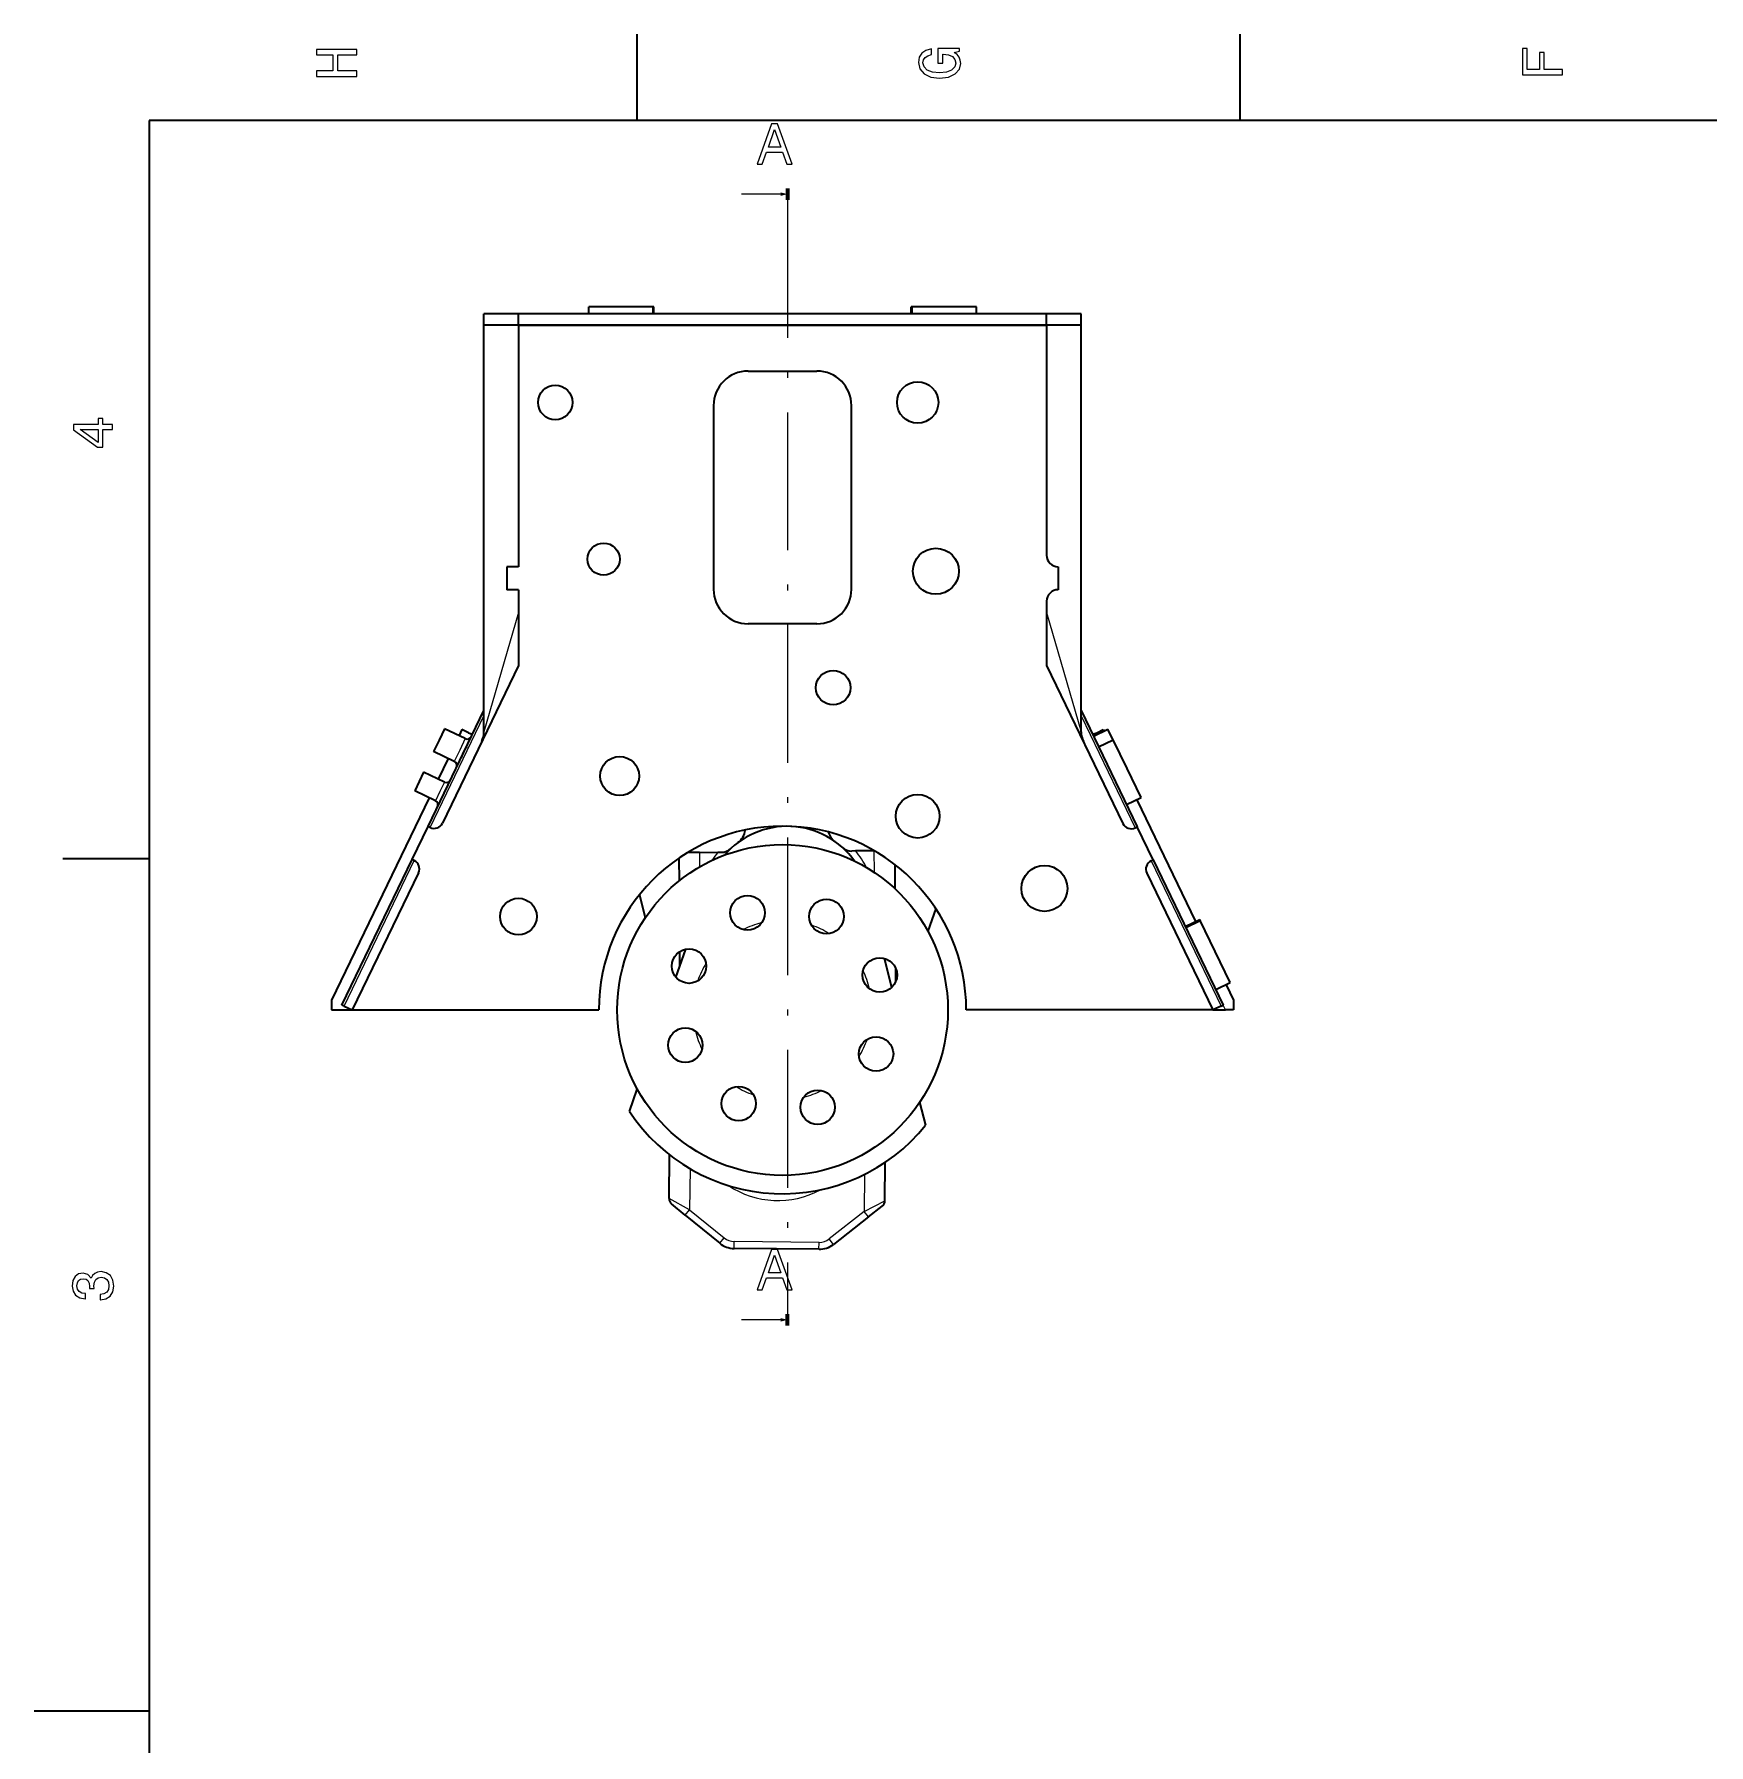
# Model space of a CAD drawing. Extents: x 0 to 420, y 0 to 297.
# Drawn here: x 0 to 145.8, y 145.6 to 294.5 of the extents above; entities that cross this region are included whole.
import ezdxf

# ---------------------------------------------------------------- set-up
doc = ezdxf.new("R2010")
doc.units = 0
doc.linetypes.add('DASHDOT', pattern=[18.5, 12, -3, 0.5, -3])

msp = doc.modelspace()

# ---------------------------------------------------------------- linework, layer by layer
at = {"color": 7, "lineweight": 35, "ltscale": 0.1875}
for p, q in [((52.5, 287), (52.5, 294.5)), ((105, 287), (105, 294.5)), ((10, 222.7), (2.5, 222.7))]:
    msp.add_line(p, q, dxfattribs=at)
at = {"color": 7, "lineweight": 35}
for p, q in [((410, 287), (10, 287)), ((10, 287), (10, 10)), ((88.16, 270.17), (42.16, 270.17)), ((39.16, 233.78), (39.16, 269.17)), ((42.16, 269.17), (88.16, 269.17)), ((42.16, 269.17), (42.16, 248.14)), ((88.16, 269.17), (42.16, 269.17)), ((88.16, 269.17), (88.16, 249.14)), ((91.16, 233.78), (91.16, 269.17)), ((91.16, 235.63), (91.16, 269.17)), ((91.16, 235.63), (91.16, 269.17)), ((91.16, 235.63), (91.16, 269.17)), ((27.7, 209.55), (49.16, 209.55)), ((102.63, 209.55), (81.16, 209.55))]:
    msp.add_line(p, q, dxfattribs=at)
at = {"color": 7, "lineweight": 13, "ltscale": 0.085511}
for p, q in [((65, 280.58), (61.58, 280.58)), ((65, 182.58), (61.58, 182.58))]:
    msp.add_line(p, q, dxfattribs=at)
at = {"color": 7, "lineweight": 100, "ltscale": 0.025}
for p, q in [((65.58, 281.08), (65.58, 280.08)), ((65.58, 182.08), (65.58, 183.08))]:
    msp.add_line(p, q, dxfattribs=at)
at = {"color": 7, "linetype": 'DASHDOT', "lineweight": 13}
msp.add_line((65.58, 280.08), (65.58, 183.08), dxfattribs=at)
at = {"color": 7, "lineweight": 35, "ltscale": 0.075}
for p, q in [((42.16, 270.17), (39.16, 270.17)), ((91.16, 270.17), (88.16, 270.17)), ((42.16, 269.17), (39.16, 269.17)), ((42.16, 269.17), (39.16, 269.17)), ((91.16, 269.17), (88.16, 269.17)), ((91.16, 269.17), (88.16, 269.17)), ((102.84, 214.63), (101.54, 217.33)), ((104.14, 211.93), (102.84, 214.63))]:
    msp.add_line(p, q, dxfattribs=at)
at = {"color": 7, "lineweight": 35, "ltscale": 0.025}
for p, q in [((39.16, 269.17), (39.16, 270.17)), ((42.16, 269.17), (42.16, 270.17)), ((88.16, 269.17), (88.16, 270.17)), ((91.16, 269.17), (91.16, 270.17)), ((91.16, 269.17), (91.16, 270.17)), ((91.16, 269.17), (91.16, 270.17)), ((91.16, 269.17), (91.16, 270.17)), ((42.16, 248.14), (41.16, 248.14)), ((42.16, 246.14), (41.16, 246.14))]:
    msp.add_line(p, q, dxfattribs=at)
at = {"color": 7, "lineweight": 35, "ltscale": 0.139925}
for p, q in [((53.88, 270.77), (48.29, 270.77)), ((53.88, 270.17), (48.29, 270.17)), ((82.04, 270.77), (76.44, 270.77)), ((82.04, 270.17), (76.44, 270.17))]:
    msp.add_line(p, q, dxfattribs=at)
at = {"color": 7, "lineweight": 35, "ltscale": 0.015}
for p, q in [((48.29, 270.17), (48.29, 270.77)), ((53.89, 270.17), (53.89, 270.77)), ((53.96, 270.17), (53.96, 270.77)), ((76.36, 270.17), (76.36, 270.77)), ((76.44, 270.17), (76.44, 270.77)), ((82.04, 270.17), (82.04, 270.77))]:
    msp.add_line(p, q, dxfattribs=at)
at = {"color": 7, "lineweight": 35, "ltscale": 7.48634e-05}
for p, q in [((53.89, 270.77), (53.88, 270.77)), ((53.89, 270.17), (53.88, 270.17)), ((53.96, 270.77), (53.96, 270.77)), ((53.96, 270.17), (53.96, 270.17))]:
    msp.add_line(p, q, dxfattribs=at)
at = {"color": 7, "lineweight": 35, "ltscale": 0.001905}
for p, q in [((53.96, 270.77), (53.89, 270.77)), ((53.96, 270.17), (53.89, 270.17))]:
    msp.add_line(p, q, dxfattribs=at)
at = {"color": 7, "lineweight": 35, "ltscale": 0.00416}
msp.add_line((76.53, 270.77), (76.36, 270.77), dxfattribs=at)
at = {"color": 7, "lineweight": 35, "ltscale": 0.00198}
msp.add_line((76.44, 270.17), (76.36, 270.17), dxfattribs=at)
at = {"color": 7, "lineweight": 35, "ltscale": 7.47681e-05}
for p, q in [((82.04, 270.77), (82.04, 270.77)), ((82.04, 270.17), (82.04, 270.17))]:
    msp.add_line(p, q, dxfattribs=at)
at = {"color": 7, "lineweight": 35, "ltscale": 0.15}
for p, q in [((62.16, 265.17), (68.16, 265.17)), ((68.16, 243.17), (62.16, 243.17))]:
    msp.add_line(p, q, dxfattribs=at)
at = {"color": 7, "lineweight": 35, "ltscale": 0.4}
for p, q in [((59.16, 262.17), (59.16, 246.17)), ((71.16, 246.17), (71.16, 262.17))]:
    msp.add_line(p, q, dxfattribs=at)
at = {"color": 7, "lineweight": 35, "ltscale": 0.04}
for p, q in [((91.16, 254.5), (91.16, 256.1)), ((91.16, 252.9), (91.16, 254.5))]:
    msp.add_line(p, q, dxfattribs=at)
at = {"color": 7, "lineweight": 35, "ltscale": 0.05}
for p, q in [((41.16, 248.14), (41.16, 246.14)), ((89.16, 248.14), (89.16, 246.14)), ((37.54, 233.18), (35.74, 234.04)), ((37.54, 233.18), (35.74, 234.04)), ((36.58, 231.19), (34.78, 232.06)), ((36.04, 231.45), (35.17, 229.65)), ((35.72, 229.39), (33.91, 230.26)), ((35.72, 229.39), (33.91, 230.26)), ((34.93, 227.77), (33.13, 228.64))]:
    msp.add_line(p, q, dxfattribs=at)
at = {"color": 7, "lineweight": 35, "ltscale": 0.164768}
msp.add_line((42.16, 246.14), (42.16, 239.55), dxfattribs=at)
at = {"color": 7, "lineweight": 35, "ltscale": 0.139768}
msp.add_line((88.16, 245.14), (88.16, 239.55), dxfattribs=at)
at = {"color": 7, "lineweight": 13, "ltscale": 0.26991}
msp.add_line((42.16, 244.15), (39.16, 233.78), dxfattribs=at)
at = {"color": 7, "lineweight": 13, "ltscale": 0.269909}
msp.add_line((88.16, 244.15), (91.16, 233.78), dxfattribs=at)
at = {"color": 7, "lineweight": 35, "ltscale": 0.381172}
msp.add_line((42.16, 239.55), (35.54, 225.81), dxfattribs=at)
at = {"color": 7, "lineweight": 35, "ltscale": 0.38195}
msp.add_line((88.16, 239.55), (94.8, 225.78), dxfattribs=at)
at = {"color": 7, "lineweight": 35, "ltscale": 0.280323}
msp.add_line((34.3, 225.53), (39.16, 235.63), dxfattribs=at)
at = {"color": 7, "lineweight": 35, "ltscale": 0.281103}
msp.add_line((91.16, 235.63), (96.05, 225.5), dxfattribs=at)
at = {"color": 7, "lineweight": 13, "ltscale": 0.269952}
msp.add_line((34.48, 225.44), (39.16, 235.17), dxfattribs=at)
at = {"color": 7, "lineweight": 35, "ltscale": 0.0275}
for p, q in [((35.74, 234.04), (35.26, 233.05)), ((35.26, 233.05), (34.78, 232.06))]:
    msp.add_line(p, q, dxfattribs=at)
at = {"color": 7, "lineweight": 35, "ltscale": 0.014497}
msp.add_line((37.25, 233.96), (37, 233.44), dxfattribs=at)
at = {"color": 7, "lineweight": 35, "ltscale": 0.015455}
for p, q in [((37.81, 233.69), (37.25, 233.96)), ((92.52, 233.69), (93.08, 233.96))]:
    msp.add_line(p, q, dxfattribs=at)
at = {"color": 7, "lineweight": 13, "ltscale": 0.270732}
msp.add_line((91.16, 235.17), (95.87, 225.41), dxfattribs=at)
at = {"color": 7, "lineweight": 35, "ltscale": 0.035}
for p, q in [((92.24, 233.39), (93.5, 234)), ((92.68, 232.47), (93.95, 233.08)), ((95.12, 227.43), (96.38, 228.04)), ((100.23, 216.83), (101.49, 217.43)), ((100.28, 216.72), (101.54, 217.33)), ((102.88, 211.32), (104.14, 211.93))]:
    msp.add_line(p, q, dxfattribs=at)
at = {"color": 7, "lineweight": 35, "ltscale": 0.003786}
msp.add_line((93.08, 233.96), (93.14, 233.82), dxfattribs=at)
at = {"color": 7, "lineweight": 35, "ltscale": 0.030866}
msp.add_line((94.04, 232.88), (93.5, 234), dxfattribs=at)
at = {"color": 7, "lineweight": 13, "ltscale": 0.0275}
for p, q in [((37.54, 233.18), (37.06, 232.18)), ((37.06, 232.18), (36.58, 231.19))]:
    msp.add_line(p, q, dxfattribs=at)
at = {"color": 7, "lineweight": 13, "ltscale": 0.00568}
msp.add_line((92.14, 233.59), (92.24, 233.39), dxfattribs=at)
at = {"color": 7, "lineweight": 35, "ltscale": 0.07}
for p, q in [((95.16, 230.56), (93.95, 233.08)), ((96.38, 228.04), (95.16, 230.56))]:
    msp.add_line(p, q, dxfattribs=at)
at = {"color": 7, "lineweight": 35, "ltscale": 0.0225}
for p, q in [((33.52, 229.45), (33.13, 228.64)), ((33.91, 230.26), (33.52, 229.45))]:
    msp.add_line(p, q, dxfattribs=at)
at = {"color": 7, "lineweight": 13, "ltscale": 0.0225}
for p, q in [((35.72, 229.39), (35.32, 228.58)), ((35.32, 228.58), (34.93, 227.77))]:
    msp.add_line(p, q, dxfattribs=at)
at = {"color": 7, "lineweight": 35, "ltscale": 0.488936}
msp.add_line((34.39, 228.03), (25.9, 210.41), dxfattribs=at)
at = {"color": 7, "lineweight": 35, "ltscale": 0.294276}
msp.add_line((96.02, 227.86), (101.13, 217.26), dxfattribs=at)
at = {"color": 7, "lineweight": 13, "ltscale": 0.028625}
msp.add_line((95.12, 227.43), (95.61, 226.4), dxfattribs=at)
at = {"color": 7, "lineweight": 35, "ltscale": 0.08}
for p, q in [((32.91, 222.64), (34.3, 225.53)), ((97.44, 222.61), (96.05, 225.5))]:
    msp.add_line(p, q, dxfattribs=at)
at = {"color": 7, "lineweight": 35, "ltscale": 0.005}
for p, q in [((34.48, 225.44), (34.3, 225.53)), ((95.87, 225.41), (96.05, 225.5)), ((33.09, 222.56), (32.91, 222.64)), ((97.26, 222.53), (97.44, 222.61)), ((26.98, 209.89), (26.8, 209.98)), ((103.35, 209.89), (103.53, 209.98))]:
    msp.add_line(p, q, dxfattribs=at)
at = {"color": 7, "lineweight": 35, "ltscale": 0.00798}
for p, q in [((71.51, 223.4), (71.19, 223.39)), ((59.53, 223.28), (59.85, 223.28))]:
    msp.add_line(p, q, dxfattribs=at)
at = {"color": 7, "lineweight": 35, "ltscale": 0.040334}
for p, q in [((73.12, 223.41), (71.51, 223.4)), ((57.92, 223.26), (59.53, 223.28))]:
    msp.add_line(p, q, dxfattribs=at)
at = {"color": 7, "lineweight": 35, "ltscale": 0.000631175}
msp.add_line((73.15, 223.41), (73.12, 223.41), dxfattribs=at)
at = {"color": 7, "lineweight": 13, "ltscale": 0.046929}
msp.add_line((73.12, 223.41), (73.14, 221.54), dxfattribs=at)
at = {"color": 7, "lineweight": 35, "ltscale": 0.351438}
msp.add_line((26.8, 209.98), (32.91, 222.64), dxfattribs=at)
at = {"color": 7, "lineweight": 13, "ltscale": 0.351438}
msp.add_line((26.98, 209.89), (33.09, 222.56), dxfattribs=at)
at = {"color": 7, "lineweight": 35, "ltscale": 0.049411}
msp.add_line((56.13, 222.75), (56.15, 220.77), dxfattribs=at)
at = {"color": 7, "lineweight": 35, "ltscale": 0.025405}
msp.add_line((57.92, 223.26), (56.91, 223.25), dxfattribs=at)
at = {"color": 7, "lineweight": 13, "ltscale": 0.031515}
msp.add_line((57.92, 223.26), (57.93, 222), dxfattribs=at)
at = {"color": 7, "lineweight": 35, "ltscale": 0.052791}
msp.add_line((74.93, 222.22), (74.95, 220.11), dxfattribs=at)
at = {"color": 7, "lineweight": 13, "ltscale": 0.35066}
msp.add_line((97.26, 222.53), (103.35, 209.89), dxfattribs=at)
at = {"color": 7, "lineweight": 35, "ltscale": 0.350659}
msp.add_line((97.44, 222.61), (103.53, 209.98), dxfattribs=at)
at = {"color": 7, "lineweight": 35, "ltscale": 0.331437}
msp.add_line((33.46, 221.49), (27.7, 209.55), dxfattribs=at)
at = {"color": 7, "lineweight": 35, "ltscale": 0.330659}
msp.add_line((96.88, 221.46), (102.63, 209.55), dxfattribs=at)
at = {"color": 7, "lineweight": 13, "ltscale": 0.135651}
msp.add_line((97.87, 221.71), (100.23, 216.83), dxfattribs=at)
at = {"color": 7, "lineweight": 35, "ltscale": 0.052036}
for p, q in [((52.7, 219.58), (53.2, 217.56)), ((51.83, 200.71), (52.51, 202.67)), ((77.63, 199.51), (77.13, 201.53))]:
    msp.add_line(p, q, dxfattribs=at)
at = {"color": 7, "lineweight": 35, "ltscale": 0.052037}
msp.add_line((78.5, 218.38), (77.82, 216.42), dxfattribs=at)
at = {"color": 7, "lineweight": 35, "ltscale": 0.003235}
msp.add_line((101.55, 217.32), (101.49, 217.43), dxfattribs=at)
at = {"color": 7, "lineweight": 35, "ltscale": 0.064991}
for p, q in [((55.88, 212.39), (56.74, 214.84)), ((74.67, 211.52), (74.05, 214.04))]:
    msp.add_line(p, q, dxfattribs=at)
at = {"color": 7, "lineweight": 35, "ltscale": 0.031869}
msp.add_line((56.22, 213.36), (56.21, 214.63), dxfattribs=at)
at = {"color": 7, "lineweight": 35, "ltscale": 0.026941}
msp.add_line((75.04, 212.08), (75.02, 213.15), dxfattribs=at)
at = {"color": 7, "lineweight": 35, "ltscale": 0.037145}
msp.add_line((103.78, 211.75), (104.43, 210.41), dxfattribs=at)
at = {"color": 7, "lineweight": 35, "ltscale": 0.021714}
for p, q in [((25.9, 210.41), (25.9, 209.55)), ((104.43, 210.41), (104.43, 209.55))]:
    msp.add_line(p, q, dxfattribs=at)
at = {"color": 7, "lineweight": 13, "ltscale": 0.037145}
msp.add_line((102.88, 211.32), (103.53, 209.98), dxfattribs=at)
at = {"color": 7, "lineweight": 13, "ltscale": 0.012052}
msp.add_line((103.74, 209.55), (103.53, 209.98), dxfattribs=at)
at = {"color": 7, "lineweight": 35, "ltscale": 0.045039}
msp.add_line((25.9, 209.55), (27.7, 209.55), dxfattribs=at)
at = {"color": 7, "lineweight": 35, "ltscale": 0.02}
for p, q in [((26.98, 209.89), (27.7, 209.55)), ((103.35, 209.89), (102.63, 209.55))]:
    msp.add_line(p, q, dxfattribs=at)
at = {"color": 7, "lineweight": 35, "ltscale": 0.027754}
msp.add_line((102.63, 209.55), (103.74, 209.55), dxfattribs=at)
at = {"color": 7, "lineweight": 35, "ltscale": 0.017286}
msp.add_line((104.43, 209.55), (103.74, 209.55), dxfattribs=at)
at = {"color": 7, "lineweight": 35, "ltscale": 0.094877}
msp.add_line((55.28, 193.14), (55.32, 196.93), dxfattribs=at)
at = {"color": 7, "lineweight": 13, "ltscale": 0.089058}
msp.add_line((57.11, 195.72), (57.07, 192.16), dxfattribs=at)
at = {"color": 7, "lineweight": 13, "ltscale": 0.080478}
msp.add_line((72.3, 195.23), (72.27, 192.01), dxfattribs=at)
at = {"color": 7, "lineweight": 35, "ltscale": 0.083335}
msp.add_line((74.08, 192.95), (74.11, 196.28), dxfattribs=at)
at = {"color": 7, "lineweight": 13, "ltscale": 0.051}
for p, q in [((57.07, 192.16), (55.28, 193.14)), ((72.27, 192.01), (74.08, 192.95))]:
    msp.add_line(p, q, dxfattribs=at)
at = {"color": 7, "lineweight": 35, "ltscale": 0.038419}
for p, q in [((56.69, 191.7), (55.5, 192.67)), ((72.64, 191.53), (73.85, 192.48))]:
    msp.add_line(p, q, dxfattribs=at)
at = {"color": 7, "lineweight": 13, "ltscale": 0.015}
for p, q in [((56.69, 191.7), (57.07, 192.16)), ((72.64, 191.53), (72.27, 192.01)), ((59.69, 189.24), (60.07, 189.71)), ((60.94, 188.79), (60.94, 189.39)), ((68.33, 188.72), (68.34, 189.32)), ((69.59, 189.14), (69.22, 189.62))]:
    msp.add_line(p, q, dxfattribs=at)
at = {"color": 7, "lineweight": 13, "ltscale": 0.096911}
for p, q in [((57.07, 192.16), (60.07, 189.71)), ((72.27, 192.01), (69.22, 189.62))]:
    msp.add_line(p, q, dxfattribs=at)
at = {"color": 7, "lineweight": 35, "ltscale": 0.096911}
for p, q in [((56.69, 191.7), (59.69, 189.24)), ((72.64, 191.53), (69.59, 189.14))]:
    msp.add_line(p, q, dxfattribs=at)
at = {"color": 7, "lineweight": 13, "ltscale": 0.184922}
msp.add_line((68.34, 189.32), (60.94, 189.39), dxfattribs=at)
at = {"color": 7, "lineweight": 35, "ltscale": 0.184922}
msp.add_line((68.33, 188.72), (60.94, 188.79), dxfattribs=at)
at = {"color": 7, "lineweight": 35, "ltscale": 0.25}
msp.add_line((10, 148.5), (0, 148.5), dxfattribs=at)
at = {"color": 7, "lineweight": 13}
for points in [[(28.08, 290.83), (28.08, 291.3), (26.44, 291.3), (26.44, 292.7), (28.08, 292.7), (28.08, 293.16), (24.58, 293.16), (24.58, 292.7), (26.01, 292.7), (26.01, 291.3), (24.58, 291.3), (24.58, 290.83)], [(80.11, 292.92), (80.58, 293.01), (80.58, 293.26), (78.69, 293.26), (78.69, 291.98), (79.12, 291.98), (79.12, 292.77), (79.15, 292.77), (79.61, 292.71), (79.96, 292.55), (80.17, 292.3), (80.25, 291.99), (80.15, 291.65), (79.88, 291.38), (79.43, 291.21), (78.82, 291.15), (78.21, 291.21), (77.76, 291.38), (77.49, 291.65), (77.39, 292.02), (77.44, 292.27), (77.58, 292.48), (77.82, 292.63), (78.14, 292.72), (78.14, 293.22), (77.65, 293.08), (77.29, 292.84), (77.07, 292.49), (76.99, 292.05), (77.11, 291.48), (77.48, 291.04), (78.06, 290.76), (78.83, 290.67), (79.61, 290.76), (80.19, 291.04), (80.56, 291.45), (80.68, 291.96), (80.64, 292.25), (80.54, 292.51), (80.36, 292.73)], [(133.08, 290.97), (133.08, 291.44), (131.47, 291.44), (131.47, 292.91), (131.06, 292.91), (131.06, 291.44), (130.01, 291.44), (130.01, 293.25), (129.58, 293.25), (129.58, 290.97)], [(62.94, 283.2), (63.4, 283.2), (63.77, 284.23), (65.16, 284.23), (65.53, 283.2), (66.01, 283.2), (64.73, 286.71), (64.21, 286.71)], [(63.93, 284.66), (64.47, 286.2), (65.01, 284.66)], [(6.83, 260.08), (6.83, 260.53), (5.97, 260.53), (5.97, 261.03), (5.56, 261.03), (5.56, 260.53), (3.41, 260.53), (3.41, 260.07), (5.52, 258.54), (5.97, 258.54), (5.97, 260.08)], [(5.56, 258.96), (3.99, 260.08), (5.56, 260.08)], [(62.94, 185.2), (63.4, 185.2), (63.77, 186.23), (65.16, 186.23), (65.53, 185.2), (66.01, 185.2), (64.73, 188.71), (64.21, 188.71)], [(63.93, 186.66), (64.47, 188.2), (65.01, 186.66)], [(5.73, 184.33), (5.77, 184.33), (6.25, 184.41), (6.62, 184.65), (6.85, 185.02), (6.93, 185.51), (6.85, 186.04), (6.63, 186.43), (6.27, 186.68), (5.82, 186.78), (5.52, 186.73), (5.28, 186.62), (5.09, 186.44), (4.96, 186.2), (4.68, 186.53), (4.25, 186.64), (3.86, 186.57), (3.56, 186.35), (3.37, 186), (3.31, 185.51), (3.39, 185.06), (3.61, 184.71), (3.96, 184.49), (4.43, 184.41), (4.47, 184.41), (4.47, 184.86), (4.15, 184.9), (3.91, 185.03), (3.77, 185.24), (3.72, 185.54), (3.76, 185.8), (3.87, 185.99), (4.04, 186.11), (4.27, 186.15), (4.52, 186.11), (4.68, 185.99), (4.79, 185.78), (4.82, 185.49), (4.81, 185.29), (5.21, 185.29), (5.2, 185.54), (5.24, 185.86), (5.37, 186.09), (5.56, 186.24), (5.82, 186.29), (6.11, 186.23), (6.33, 186.08), (6.47, 185.85), (6.51, 185.54), (6.46, 185.23), (6.31, 184.99), (6.07, 184.85), (5.73, 184.79)]]:
    msp.add_lwpolyline(points, close=True, dxfattribs=at)
at = {"color": 7, "lineweight": 35}
for points in [[(37.41, 232.02), (37.51, 232.21), (37.61, 232.4), (37.66, 232.5)], [(37.19, 231.53), (37.26, 231.68), (37.36, 231.91), (37.41, 232.02)]]:
    msp.add_lwpolyline(points, dxfattribs=at)
for centre, radius in [((45.37, 262.44), 1.5), ((76.93, 262.44), 1.8), ((49.58, 248.8), 1.4), ((78.51, 247.75), 2), ((69.57, 237.61), 1.5), ((50.98, 229.92), 1.7), ((76.93, 226.42), 1.9), ((65.16, 209.55), 14.4), ((87.97, 220.13), 2), ((42.16, 217.68), 1.6), ((62.11, 218.01), 1.5), ((68.99, 217.69), 1.5), ((57.02, 213.37), 1.5), ((73.63, 212.6), 1.5), ((56.7, 206.49), 1.5), ((73.31, 205.72), 1.5), ((61.34, 201.4), 1.5), ((68.22, 201.08), 1.5)]:
    msp.add_circle(centre, radius, dxfattribs=at)
for centre, radius, start, end in [((62.16, 262.17), 3, 90, 180), ((68.16, 262.17), 3, 0, 90), ((89.16, 249.14), 1, 180, 270), ((62.16, 246.17), 3, 180, 270), ((68.16, 246.17), 3, 270, 360), ((89.16, 245.14), 1, 90, 180), ((37.71, 233.54), 0.4, 244.2611, 334.2611), ((37.71, 233.54), 0.4, 244.2611, 334.2611), ((38.24, 234.59), 1, 244.2618, 266.7074), ((37.16, 233.78), 2, 334.3743, 360), ((93.16, 233.78), 2, 180, 205.7389), ((92.09, 234.59), 1, 273.2926, 295.7382), ((36.41, 230.83), 0.4, 334.2611, 64.2611), ((35.89, 229.75), 0.4, 244.2611, 334.2611), ((35.89, 229.75), 0.4, 244.2611, 334.2611), ((34.76, 227.41), 0.4, 334.2611, 64.2611), ((34.82, 226.16), 0.8, 244.2611, 334.2611), ((65.16, 209.55), 16, 0, 180), ((65.57, 218.34), 7.2, 87.5029, 139.3147), ((60.33, 225.41), 1.6, 306.5467, 353.0779), ((65.57, 218.34), 7.2, 35.3873, 87.199), ((70.67, 225.51), 1.6, 196.9209, 234.6115), ((95.52, 226.13), 0.8, 205.7389, 295.7389), ((59.84, 224.48), 1.2, 270.5791, 313.0097), ((71.18, 224.59), 1.2, 228.1485, 270.5791), ((32.74, 221.84), 0.8, 334.2611, 64.2611), ((97.6, 221.81), 0.8, 115.7389, 205.7389), ((65.16, 209.55), 16, 213.5352, 321.1669), ((55.88, 193.13), 0.6, 179.4207, 230.7613), ((73.48, 192.95), 0.6, 308.0806, 359.421), ((60.96, 190.79), 2, 230.7611, 269.4209), ((68.36, 190.72), 2, 269.4209, 308.0807)]:
    msp.add_arc(centre, radius, start, end, dxfattribs=at)
at = {"color": 7, "lineweight": 13}
for centre, radius, start, end in [((65.57, 218.34), 7.8, 27.5631, 40.4474), ((65.57, 218.34), 7.8, 140.7107, 147.1388), ((65.16, 209.55), 7.8, 103.6935, 116.0087), ((65.16, 209.55), 7.8, 58.6935, 71.0087), ((65.16, 209.55), 7.8, 148.6936, 161.0086), ((65.16, 209.55), 7.8, 13.6934, 26.0086), ((65.16, 209.55), 7.8, 193.6936, 206.0085), ((65.16, 209.55), 7.8, 328.6934, 341.0085), ((65.16, 209.55), 7.8, 238.6936, 251.0084), ((65.16, 209.55), 7.8, 283.6935, 296.0084), ((64.76, 200.76), 7.8, 236.3904, 298.3117), ((60.96, 190.79), 1.4, 230.7611, 269.4209), ((68.36, 190.72), 1.4, 269.4209, 308.0807)]:
    msp.add_arc(centre, radius, start, end, dxfattribs=at)
for points in [[(65, 280.42), (65.58, 280.58), (65, 280.73)], [(65, 182.42), (65.58, 182.58), (65, 182.73)]]:
    msp.add_solid(points, dxfattribs=at)

doc.saveas('drawing.dxf')
